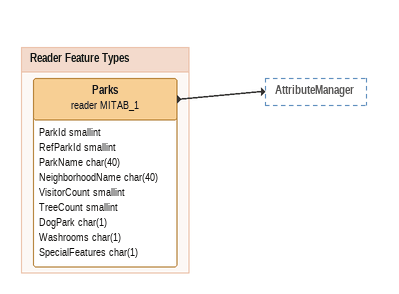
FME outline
Bookmark: Reader Feature Types
Parks (reader MITAB_1)
    attributes: ParkId smallint, RefParkId smallint, ParkName char(40), NeighborhoodName char(40), VisitorCount smallint, TreeCount smallint, DogPark char(1), Washrooms char(1), SpecialFeatures char(1)
    -> AttributeManager
